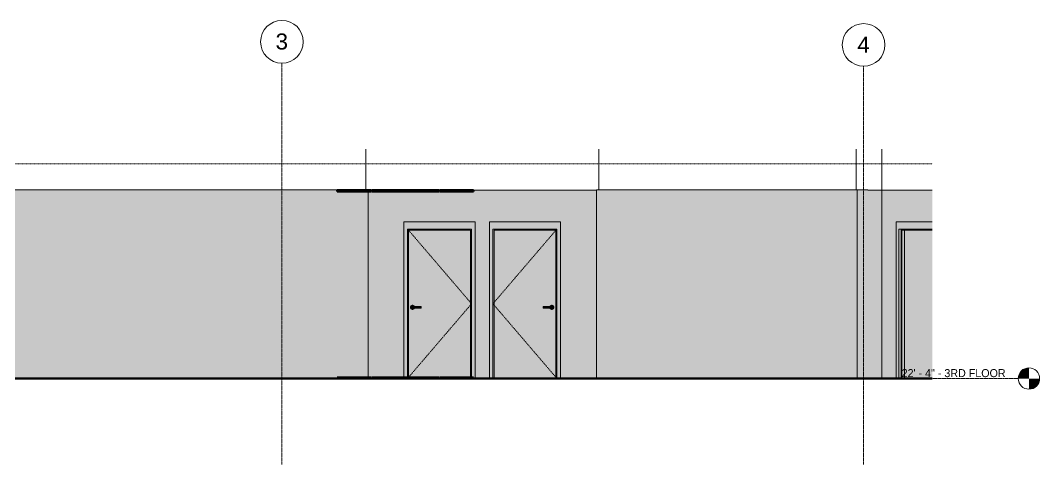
# Model space of a CAD drawing. Header units: inches. Extents: x 10303 to 15970, y 220 to 469.
# Drawn here: x 15397 to 15970, y 220 to 469 of the extents above; entities that cross this region are included whole.
import ezdxf

# ---------------------------------------------------------------- set-up
doc = ezdxf.new("R2010")
doc.units = ezdxf.units.IN
doc.header["$MEASUREMENT"] = 0
for name, pattern in [('Aligning Line 1_8_', [0.25, 0.125, -0.125]), ('Dash 1_16_', [0.125, 0.0625, -0.0625]), ('Grid Line 1_2_', [0.875, 0.5, -0.125, 0.125, -0.125])]:
    doc.linetypes.add(name, pattern=pattern)
for name, color, linetype, lineweight in [('0-2', 254, 'Continuous', 5), ('0-3', 165, 'Continuous', 5), ('0-6', 90, 'Continuous', 5), ('A-CLNG', 13, 'Continuous', 18), ('A-CLNG-1', 13, 'Continuous', 60), ('A-DOOR', 31, 'Continuous', 18), ('A-DOOR-1', 31, 'Dash 1_16_', 9), ('A-DOOR-2', 31, 'Continuous', 9), ('A-DOOR-FRAM', 31, 'Continuous', 9), ('A-DOOR-FRAM-1', 31, 'Continuous', 18), ('A-FLOR', 192, 'Continuous', 18), ('A-FLOR-1', 250, 'Continuous', 60), ('A-FLOR-2', 192, 'Continuous', 60), ('A-FLOR-LEVL', 51, 'Continuous', 9), ('A-FLOR-LEVL-1', 51, 'Grid Line 1_2_', 9), ('A-FLOR-LEVL-2', 9, 'Continuous', 9), ('A-FLOR-LEVL-3', 147, 'Continuous', 9), ('A-ROOF-1', 7, 'Continuous', 18), ('G-ANNO-SYMB-1', 9, 'Aligning Line 1_8_', 9), ('I-WALL', 2, 'Continuous', 18), ('I-WALL-1', 2, 'Continuous', 5), ('S-GRID-1', 1, 'Grid Line 1_2_', 9), ('S-GRID-IDEN', 1, 'Continuous', 9), ('S-GRID-IDEN-1', 147, 'Continuous', 9)]:
    doc.layers.add(name, color=color, linetype=linetype, lineweight=lineweight)
doc.styles.add('Arial', font='arial.ttf', dxfattribs={"height": 9})
doc.styles.add('Century Gothic', font='ufonts.com_century-gothic.ttf', dxfattribs={"height": 4.5})

# ---------------------------------------------------------------- blocks, each defined once
blk = doc.blocks.new('Level - Level Head - Circle-V19-Elevation 14 - c')
at = {"layer": 'A-FLOR-LEVL'}
h = blk.add_hatch(color=256, dxfattribs=at)
edge = h.paths.add_edge_path(flags=0)
edge.add_line((-2407.41, 268), (-2413.41, 268))
edge.add_arc((-2407.41, 268), 6, 90, 180, ccw=False)
edge.add_line((-2407.41, 274), (-2407.41, 268))
h = blk.add_hatch(color=256, dxfattribs=at)
edge = h.paths.add_edge_path(flags=0)
edge.add_line((-2407.41, 262), (-2407.41, 268))
edge.add_line((-2407.41, 268), (-2401.41, 268))
edge.add_arc((-2407.41, 268), 6, 270, 360, ccw=False)
at = {"layer": 'A-FLOR-LEVL-2'}
blk.add_circle((-2407.41, 268), 6, dxfattribs=at)
blk = doc.blocks.new('CTR - 2nd Phase_rvt-4-Elevation 14 - c')
at = {"layer": 'A-FLOR-LEVL-1'}
blk.add_line((-3547.3, 268), (-2413.41, 268), dxfattribs=at)
at = {"layer": 'G-ANNO-SYMB-1'}
blk.add_line((-2461.74, 388.59), (-3498.95, 388.59), dxfattribs=at)
at = {"layer": '0-2'}
blk.add_blockref('Level - Level Head - Circle-V19-Elevation 14 - c', (0, 0), dxfattribs=at)
at = {"layer": 'A-FLOR-LEVL', "insert": (-2478.97, 273.28), "char_height": 4.5, "width": 72.5685, "attachment_point": 1, "style": 'Century Gothic'}
blk.add_mtext('22\' - 4" - 3RD FLOOR', dxfattribs=at)
blk = doc.blocks.new('Level - Level Head - Circle-V20-Elevation 14 - c')
at = {"layer": 'A-FLOR-LEVL'}
h = blk.add_hatch(color=256, dxfattribs=at)
edge = h.paths.add_edge_path(flags=0)
edge.add_line((-2407.41, 268), (-2413.41, 268))
edge.add_arc((-2407.41, 268), 6, 90, 180, ccw=False)
edge.add_line((-2407.41, 274), (-2407.41, 268))
h = blk.add_hatch(color=256, dxfattribs=at)
edge = h.paths.add_edge_path(flags=0)
edge.add_line((-2407.41, 262), (-2407.41, 268))
edge.add_line((-2407.41, 268), (-2401.41, 268))
edge.add_arc((-2407.41, 268), 6, 270, 360, ccw=False)
at = {"layer": 'A-FLOR-LEVL-3'}
blk.add_circle((-2407.41, 268), 6, dxfattribs=at)
blk = doc.blocks.new('CTR - 1st Phase - Unit Layouts_rvt-4-Elevation 14 - c')
at = {"layer": 'A-FLOR-LEVL-1'}
blk.add_line((-3547.3, 268), (-2413.41, 268), dxfattribs=at)
at = {"layer": '0-3'}
blk.add_blockref('Level - Level Head - Circle-V20-Elevation 14 - c', (0, 0), dxfattribs=at)
at = {"layer": 'A-FLOR-LEVL', "insert": (-2478.97, 273.28), "char_height": 4.5, "width": 72.5685, "attachment_point": 1, "style": 'Century Gothic'}
blk.add_mtext('22\' - 4" - 3RD FLOOR', dxfattribs=at)
blk = doc.blocks.new('Grid - Grid Head - Circle-50561-Elevation 14 - c')
at = {"layer": 'S-GRID-IDEN-1'}
for start, end in [(0, 180), (180, 360)]:
    blk.add_arc((-3481.32, 457.22), 12, start, end, dxfattribs=at)
blk = doc.blocks.new('CTR - 1st Phase - Shell_rvt-4-Elevation 14 - c')
at = {"layer": 'A-FLOR-1'}
blk.add_line((-2461.74, 268), (-3498.95, 268), dxfattribs=at)
at = {"layer": 'A-FLOR-LEVL-1'}
blk.add_line((-3547.3, 268), (-2413.41, 268), dxfattribs=at)
at = {"layer": 'A-ROOF-1'}
for p, q in [((-2780.17, 374), (-2780.17, 396.87)), ((-2649.27, 374), (-2649.27, 396.87)), ((-2504.49, 374), (-2504.49, 396.87)), ((-2490.13, 373.87), (-2490.13, 396.87))]:
    blk.add_line(p, q, dxfattribs=at)
at = {"layer": 'S-GRID-1'}
for p, q in [((-2827.32, 219.62), (-2827.32, 445.22)), ((-2500.32, 219.62), (-2500.32, 443.44))]:
    blk.add_line(p, q, dxfattribs=at)
at = {"layer": '0-3'}
for name, p in [('Grid - Grid Head - Circle-50561-Elevation 14 - c', (654, 0)), ('Grid - Grid Head - Circle-50561-Elevation 14 - c', (981, -1.79)), ('Level - Level Head - Circle-V20-Elevation 14 - c', (0, 0))]:
    blk.add_blockref(name, p, dxfattribs=at)
at = {"layer": 'A-FLOR-LEVL', "insert": (-2478.97, 273.28), "char_height": 4.5, "width": 72.5685, "attachment_point": 1, "style": 'Century Gothic'}
blk.add_mtext('22\' - 4" - 3RD FLOOR', dxfattribs=at)
at = {"layer": 'S-GRID-IDEN', "char_height": 9, "width": 8.484, "attachment_point": 1, "style": 'Arial'}
for s, insert in [('3', (-2830.89, 461.87)), ('4', (-2503.89, 460.08))]:
    blk.add_mtext(s, dxfattribs=dict(at, insert=insert))
blk = doc.blocks.new('CTR - 1st Phase -Stairs _ Elevators_rvt-4-Elevation 14 - c')
at = {"layer": 'A-FLOR-LEVL-1'}
blk.add_line((-3547.3, 268), (-2413.41, 268), dxfattribs=at)
at = {"layer": '0-3'}
blk.add_blockref('Level - Level Head - Circle-V20-Elevation 14 - c', (0, 0), dxfattribs=at)
at = {"layer": 'A-FLOR-LEVL', "insert": (-2478.97, 273.28), "char_height": 4.5, "width": 72.5685, "attachment_point": 1, "style": 'Century Gothic'}
blk.add_mtext('22\' - 4" - 3RD FLOOR', dxfattribs=at)
blk = doc.blocks.new('HOLLOW METAL - UNIT DOOR-1758958-Elevation 14 - c')
at = {"layer": 'A-DOOR'}
h = blk.add_hatch(color=256, dxfattribs=at)
h.paths.add_polyline_path([(-2688.63, 268), (-2673.35, 268), (-2673.35, 351.37), (-2708.1, 351.37), (-2708.1, 268)], flags=0)
h.paths.add_polyline_path([(-2675.58, 306.82), (-2675.88, 306.86), (-2676.17, 306.98), (-2676.41, 307.16), (-2676.6, 307.41), (-2676.68, 307.61), (-2680.4, 307.62), (-2680.4, 308.39), (-2676.68, 308.39), (-2676.6, 308.59), (-2676.41, 308.84), (-2676.17, 309.02), (-2675.88, 309.14), (-2675.58, 309.18), (-2675.27, 309.14), (-2674.99, 309.02), (-2674.74, 308.84), (-2674.56, 308.59), (-2674.43, 308.27), (-2674.4, 308), (-2674.45, 307.66), (-2674.56, 307.41), (-2674.74, 307.16), (-2674.99, 306.98), (-2675.27, 306.86), (-2675.47, 306.83)], flags=0)
for points in [[(-2677.49, 308), (-2676.27, 308), (-2676.27, 308.39), (-2680.4, 308.38), (-2680.4, 308), (-2678.5, 308)], [(-2676.75, 307.61), (-2676.27, 307.62), (-2676.27, 308), (-2680.4, 308), (-2680.4, 307.61), (-2676.76, 307.61)], [(-2675.58, 306.82), (-2675.27, 306.86), (-2674.99, 306.98), (-2674.74, 307.16), (-2674.56, 307.41), (-2674.44, 307.69), (-2674.4, 308), (-2674.45, 308.34), (-2674.56, 308.59), (-2674.74, 308.84), (-2674.99, 309.02), (-2675.27, 309.14), (-2675.58, 309.18), (-2675.88, 309.14), (-2676.17, 309.02), (-2676.41, 308.84), (-2676.6, 308.59), (-2676.67, 308.39), (-2675.66, 308.38), (-2675.68, 308.39), (-2675.52, 308.36), (-2675.47, 308.33), (-2675.37, 308.25), (-2675.31, 308.13), (-2675.3, 308.1), (-2675.28, 308), (-2675.33, 307.83), (-2675.38, 307.75), (-2675.47, 307.67), (-2675.52, 307.64), (-2675.62, 307.61), (-2675.78, 307.61), (-2675.85, 307.62), (-2676.68, 307.61), (-2676.6, 307.41), (-2676.41, 307.16), (-2676.17, 306.98), (-2675.88, 306.86)], [(-2675.37, 308), (-2675.28, 308), (-2675.31, 308.14), (-2675.38, 308.25), (-2675.47, 308.33), (-2675.52, 308.36), (-2675.59, 308.38), (-2675.77, 308.38), (-2675.9, 308.38), (-2676.27, 308.38), (-2676.27, 308), (-2675.4, 308)]]:
    blk.add_hatch(color=256, dxfattribs=at).paths.add_polyline_path(points, flags=0)
h = blk.add_hatch(color=256, dxfattribs=at)
h.paths.add_polyline_path([(-2675.4, 307.72), (-2675.31, 307.88), (-2675.3, 307.9), (-2675.3, 308), (-2675.33, 308), (-2675.39, 307.75)], flags=0)
h.paths.add_polyline_path([(-2675.68, 307.61), (-2675.51, 307.65), (-2675.42, 307.71), (-2675.4, 307.75), (-2675.33, 308), (-2676.27, 308), (-2676.27, 307.61), (-2676.23, 307.62), (-2675.71, 307.61)], flags=0)
at = {"layer": 'A-DOOR-FRAM-1'}
for points in [[(-2710.72, 268), (-2708.72, 268), (-2708.72, 352), (-2672.72, 352), (-2672.72, 268), (-2670.72, 268), (-2670.72, 356), (-2710.72, 356), (-2710.72, 332.43)], [(-2708.72, 268), (-2708.1, 268), (-2708.1, 351.37), (-2673.35, 351.37), (-2673.35, 268), (-2672.72, 268), (-2672.72, 352), (-2708.72, 352), (-2708.72, 332.43)]]:
    blk.add_hatch(color=256, dxfattribs=at).paths.add_polyline_path(points, flags=0)
at = {"layer": 'A-DOOR-1'}
for p, q in [((-2672.72, 352), (-2708.72, 310)), ((-2708.72, 310), (-2672.72, 268))]:
    blk.add_line(p, q, dxfattribs=at)
at = {"layer": 'A-DOOR-2'}
for p, q in [((-2676.27, 308.39), (-2680.4, 308.39)), ((-2680.4, 308), (-2680.4, 308.39)), ((-2680.4, 307.61), (-2680.4, 308)), ((-2680.4, 307.61), (-2676.27, 307.61))]:
    blk.add_line(p, q, dxfattribs=at)
at = {"layer": 'A-DOOR-2', "flags": 128}
for points in [[(-2675.68, 308.39), (-2675.83, 308.39), (-2676.22, 308.39), (-2676.27, 308.39)], [(-2676.27, 307.61), (-2675.87, 307.61), (-2675.68, 307.61), (-2675.68, 307.61)]]:
    blk.add_lwpolyline(points, dxfattribs=at)
at = {"layer": 'A-DOOR-2'}
for start, end in [(0, 160.3657), (199.5633, 0)]:
    blk.add_arc((-2675.58, 308), 1.18, start, end, dxfattribs=at)
at = {"layer": 'A-DOOR-FRAM'}
for p, q in [((-2710.72, 268), (-2710.72, 356)), ((-2670.72, 356), (-2710.72, 356)), ((-2670.72, 268), (-2670.72, 356)), ((-2708.72, 268), (-2708.72, 352)), ((-2708.72, 352), (-2672.72, 352)), ((-2708.1, 268), (-2708.1, 351.37)), ((-2708.1, 351.37), (-2673.35, 351.37)), ((-2673.35, 351.37), (-2673.35, 268)), ((-2672.72, 352), (-2672.72, 268))]:
    blk.add_line(p, q, dxfattribs=at)
blk = doc.blocks.new('HOLLOW METAL - UNIT DOOR-1759144-Elevation 14 - c')
at = {"layer": 'A-DOOR'}
h = blk.add_hatch(color=256, dxfattribs=at)
h.paths.add_polyline_path([(-2738.63, 268), (-2738.63, 268.5), (-2721.35, 268.5), (-2721.35, 351.38), (-2756.1, 351.38), (-2756.1, 268.5), (-2738.88, 268.5), (-2738.88, 268)], flags=0)
h.paths.add_polyline_path([(-2753.87, 306.82), (-2754.17, 306.86), (-2754.47, 306.99), (-2754.7, 307.16), (-2754.89, 307.41), (-2755.01, 307.69), (-2755.05, 308), (-2755.01, 308.31), (-2754.89, 308.59), (-2754.7, 308.84), (-2754.46, 309.02), (-2754.17, 309.14), (-2753.87, 309.18), (-2753.56, 309.14), (-2753.28, 309.02), (-2753.03, 308.84), (-2752.85, 308.59), (-2752.76, 308.39), (-2749.05, 308.38), (-2749.05, 307.61), (-2752.76, 307.61), (-2752.85, 307.41), (-2753.03, 307.16), (-2753.28, 306.98), (-2753.56, 306.86)], flags=0)
h = blk.add_hatch(color=256, dxfattribs=at)
h.paths.add_polyline_path([(-2754.05, 307.72), (-2754.14, 307.88), (-2754.15, 307.9), (-2754.16, 308), (-2754.13, 308.14), (-2754.07, 308.25), (-2754.06, 308.25), (-2754.11, 307.99), (-2754.06, 307.75)], flags=0)
h.paths.add_polyline_path([(-2753.87, 306.82), (-2753.56, 306.86), (-2753.28, 306.98), (-2753.03, 307.16), (-2752.85, 307.41), (-2752.76, 307.61), (-2753.88, 307.62), (-2754.03, 307.71), (-2754.05, 307.75), (-2754.11, 308.01), (-2754.03, 308.29), (-2753.93, 308.36), (-2753.86, 308.38), (-2753.68, 308.38), (-2753.58, 308.38), (-2752.76, 308.39), (-2752.85, 308.59), (-2753.03, 308.84), (-2753.28, 309.02), (-2753.56, 309.14), (-2753.87, 309.18), (-2754.17, 309.14), (-2754.47, 309.01), (-2754.7, 308.84), (-2754.89, 308.59), (-2755.01, 308.27), (-2755.05, 308), (-2755.01, 307.69), (-2754.89, 307.41), (-2754.7, 307.16), (-2754.46, 306.98), (-2754.17, 306.86)], flags=0)
for points in [[(-2753.77, 307.61), (-2753.52, 307.62), (-2753.18, 307.62), (-2753.18, 308), (-2754.16, 308), (-2754.12, 307.83), (-2754.07, 307.75), (-2754.02, 307.7), (-2753.92, 307.64), (-2753.84, 307.62), (-2753.77, 307.61)], [(-2753.18, 308), (-2749.05, 308), (-2749.05, 308.39), (-2753.18, 308.38), (-2753.18, 308.06)], [(-2752.52, 307.61), (-2749.05, 307.62), (-2749.05, 308), (-2753.18, 308), (-2753.18, 307.61), (-2752.69, 307.61)]]:
    blk.add_hatch(color=256, dxfattribs=at).paths.add_polyline_path(points, flags=0)
h = blk.add_hatch(color=256, dxfattribs=at)
h.paths.add_polyline_path([(-2754.05, 308.28), (-2754.14, 308.13), (-2754.15, 308.1), (-2754.15, 308), (-2754.11, 308), (-2754.05, 308.27)], flags=0)
h.paths.add_polyline_path([(-2753.52, 308), (-2753.18, 308), (-2753.18, 308.39), (-2753.21, 308.38), (-2753.79, 308.38), (-2753.77, 308.39), (-2753.94, 308.35), (-2754.03, 308.29), (-2754.05, 308.25), (-2754.11, 308), (-2753.56, 308)], flags=0)
at = {"layer": 'A-DOOR-FRAM-1'}
for points in [[(-2719.68, 268), (-2718.72, 268), (-2718.72, 356), (-2758.72, 356), (-2758.71, 268.5), (-2756.72, 268.5), (-2756.72, 352), (-2720.72, 352), (-2720.72, 268.5), (-2719.68, 268.5)], [(-2756.1, 268.5), (-2756.1, 351.38), (-2721.35, 351.38), (-2721.35, 268.5), (-2720.72, 268.5), (-2720.72, 352), (-2756.72, 352), (-2756.72, 268.5)]]:
    blk.add_hatch(color=256, dxfattribs=at).paths.add_polyline_path(points, flags=0)
at = {"layer": 'A-DOOR-1'}
for p, q in [((-2756.72, 352), (-2720.72, 310)), ((-2720.72, 310), (-2756.3, 268.5))]:
    blk.add_line(p, q, dxfattribs=at)
at = {"layer": 'A-DOOR-2'}
for p, q in [((-2749.05, 308.39), (-2753.18, 308.39)), ((-2753.18, 307.61), (-2749.05, 307.61)), ((-2749.05, 308.39), (-2749.05, 308)), ((-2749.05, 308), (-2749.05, 307.61))]:
    blk.add_line(p, q, dxfattribs=at)
at = {"layer": 'A-DOOR-2', "flags": 128}
for points in [[(-2753.18, 308.39), (-2753.58, 308.39), (-2753.77, 308.39), (-2753.77, 308.39)], [(-2753.77, 307.61), (-2753.62, 307.61), (-2753.23, 307.61), (-2753.18, 307.61)]]:
    blk.add_lwpolyline(points, dxfattribs=at)
at = {"layer": 'A-DOOR-2'}
for start, end in [(19.6343, 180), (180, 340.4367)]:
    blk.add_arc((-2753.87, 308), 1.18, start, end, dxfattribs=at)
at = {"layer": 'A-DOOR-FRAM'}
for p, q in [((-2718.72, 356), (-2758.72, 356)), ((-2758.72, 356), (-2758.72, 268.5)), ((-2718.72, 356), (-2718.72, 268)), ((-2756.72, 352), (-2720.72, 352)), ((-2756.72, 268.5), (-2756.72, 352)), ((-2756.1, 351.38), (-2721.35, 351.38)), ((-2756.1, 268.5), (-2756.1, 351.38)), ((-2721.35, 351.38), (-2721.35, 268.5)), ((-2720.72, 352), (-2720.72, 268.5))]:
    blk.add_line(p, q, dxfattribs=at)
blk = doc.blocks.new('HOLLOW METAL - UNIT DOOR-V11-Elevation 14 - c')
at = {"layer": 'A-DOOR'}
blk.add_hatch(color=256, dxfattribs=at).paths.add_polyline_path([(-2461.74, 268), (-2461.74, 351.38), (-2477.44, 351.38), (-2477.44, 268)], flags=0)
at = {"layer": 'A-DOOR-FRAM-1'}
for points in [[(-2481.46, 268), (-2480.58, 268), (-2480.58, 352), (-2461.74, 352), (-2461.74, 356), (-2481.99, 356), (-2481.99, 268)], [(-2479.21, 268), (-2479.21, 352), (-2480.58, 352), (-2480.58, 268)], [(-2478.77, 268), (-2478.77, 351.38), (-2461.74, 351.38), (-2461.74, 352), (-2479.21, 352), (-2479.21, 268)], [(-2477.88, 268), (-2477.44, 268), (-2477.44, 351.38), (-2478.77, 351.38), (-2478.77, 268)]]:
    blk.add_hatch(color=256, dxfattribs=at).paths.add_polyline_path(points, flags=0)
at = {"layer": 'A-DOOR-FRAM'}
for p, q in [((-2481.99, 268), (-2481.99, 356)), ((-2461.74, 356), (-2481.99, 356)), ((-2480.58, 268), (-2480.58, 352)), ((-2480.58, 352), (-2461.74, 352)), ((-2479.21, 268), (-2479.21, 352)), ((-2478.77, 268), (-2478.77, 351.38)), ((-2478.77, 351.38), (-2461.74, 351.38)), ((-2477.44, 268), (-2477.44, 351.38))]:
    blk.add_line(p, q, dxfattribs=at)
blk = doc.blocks.new('Level - Level Head - Circle-50818-Elevation 14 - c')
at = {"layer": 'A-FLOR-LEVL'}
h = blk.add_hatch(color=256, dxfattribs=at)
edge = h.paths.add_edge_path(flags=0)
edge.add_line((-2407.41, 268), (-2413.41, 268))
edge.add_arc((-2407.41, 268), 6, 90, 180, ccw=False)
edge.add_line((-2407.41, 274), (-2407.41, 268))
h = blk.add_hatch(color=256, dxfattribs=at)
edge = h.paths.add_edge_path(flags=0)
edge.add_line((-2407.41, 262), (-2407.41, 268))
edge.add_line((-2407.41, 268), (-2401.41, 268))
edge.add_arc((-2407.41, 268), 6, 270, 360, ccw=False)
blk.add_circle((-2407.41, 268), 6, dxfattribs=at)

msp = doc.modelspace()

# ---------------------------------------------------------------- hatches: boundary and pattern name
at = {"layer": 'A-CLNG'}
h = msp.add_hatch(color=256, dxfattribs=at)
h.paths.add_polyline_path([(15574.97, 373.07), (15593.92, 373.07), (15593.92, 373.82), (15574.97, 373.82), (15574.97, 373.37)], flags=0)
h.paths.add_polyline_path([(15595.33, 373.07), (15632.32, 373.07), (15632.32, 373.82), (15594.17, 373.82), (15594.17, 373.07), (15594.97, 373.07)], flags=0)
h.paths.add_polyline_path([(15650.15, 373.07), (15651.52, 373.07), (15651.52, 373.82), (15632.57, 373.82), (15632.57, 373.07), (15633.95, 373.07)], flags=0)
at = {"layer": 'A-FLOR'}
h = msp.add_hatch(color=256, dxfattribs=at)
h.paths.add_polyline_path([(15651.52, 268), (15651.52, 268.5), (15632.57, 268.5), (15632.57, 268), (15650.48, 268)], flags=0)
h.paths.add_polyline_path([(15632.32, 268), (15632.32, 268.5), (15594.17, 268.5), (15594.17, 268), (15617.74, 268)], flags=0)
h.paths.add_polyline_path([(15585.33, 268), (15593.92, 268), (15593.92, 268.5), (15574.97, 268.5), (15574.97, 268)], flags=0)
at = {"layer": 'I-WALL'}
for points in [[(15363.29, 268), (15574.97, 268), (15574.97, 268.5), (15592.28, 268.5), (15592.28, 373.07), (15574.97, 373.07), (15574.97, 373.82), (15592.28, 373.82), (15592.28, 374), (15352.28, 374), (15352.28, 373.87), (15363.29, 373.87), (15363.29, 268.5)], [(15779.81, 268), (15867.23, 268), (15867.23, 374), (15720.68, 374), (15720.68, 268)], [(15873.23, 268), (15881.08, 268), (15881.08, 373.87), (15873.23, 373.87), (15873.23, 332.43)]]:
    msp.add_hatch(color=256, dxfattribs=at).paths.add_polyline_path(points, flags=0)
h = msp.add_hatch(color=256, dxfattribs=at)
h.paths.add_polyline_path([(15660.48, 268), (15660.48, 356), (15700.48, 356), (15700.48, 268), (15720.68, 268), (15720.68, 373.87), (15592.28, 373.87), (15592.28, 373.82), (15593.92, 373.82), (15593.92, 373.07), (15592.28, 373.07), (15592.28, 268.5), (15593.92, 268.5), (15593.92, 268), (15594.17, 268), (15594.17, 268.5), (15612.48, 268.5), (15612.48, 356), (15652.48, 356), (15652.48, 268)], flags=0)
h.paths.add_polyline_path([(15617.74, 373.07), (15594.17, 373.07), (15594.17, 373.82), (15632.32, 373.82), (15632.32, 373.07)], flags=0)
h.paths.add_polyline_path([(15632.57, 373.07), (15632.57, 373.82), (15651.52, 373.82), (15651.52, 373.07), (15633.95, 373.07)], flags=0)
at = {"layer": 'I-WALL-1'}
for points in [[(15867.23, 268), (15873.23, 268), (15873.23, 374), (15867.23, 374), (15867.23, 332.43)], [(15881.08, 268), (15889.21, 268), (15889.21, 356), (15909.46, 356), (15909.46, 373.87), (15881.08, 373.87), (15881.08, 296.93)]]:
    msp.add_hatch(color=256, dxfattribs=at).paths.add_polyline_path(points, flags=0)

# ---------------------------------------------------------------- linework, layer by layer
at = {"layer": 'A-CLNG-1'}
for p, q in [((15593.92, 373.82), (15574.97, 373.82)), ((15574.97, 373.82), (15574.97, 373.07)), ((15574.97, 373.07), (15593.92, 373.07)), ((15593.92, 373.07), (15593.92, 373.82)), ((15632.32, 373.82), (15594.17, 373.82)), ((15594.17, 373.82), (15594.17, 373.07)), ((15594.17, 373.07), (15632.32, 373.07)), ((15632.32, 373.07), (15632.32, 373.82)), ((15651.52, 373.82), (15632.57, 373.82)), ((15632.57, 373.82), (15632.57, 373.07)), ((15632.57, 373.07), (15651.52, 373.07)), ((15651.52, 373.07), (15651.52, 373.82))]:
    msp.add_line(p, q, dxfattribs=at)
at = {"layer": 'A-FLOR-2'}
for p, q in [((15593.92, 268.5), (15574.97, 268.5)), ((15574.97, 268.5), (15574.97, 268)), ((15593.92, 268), (15593.92, 268.5)), ((15632.32, 268.5), (15594.17, 268.5)), ((15594.17, 268.5), (15594.17, 268)), ((15632.32, 268), (15632.32, 268.5)), ((15651.52, 268.5), (15632.57, 268.5)), ((15632.57, 268.5), (15632.57, 268)), ((15651.52, 268), (15651.52, 268.5))]:
    msp.add_line(p, q, dxfattribs=at)
at = {"layer": 'A-FLOR-LEVL-1'}
msp.add_line((14823.9, 268), (15957.79, 268), dxfattribs=at)
at = {"layer": 'I-WALL'}
for p, q in [((15592.28, 374), (15352.28, 374)), ((15592.28, 373.82), (15592.28, 374)), ((15720.68, 373.87), (15592.28, 373.87)), ((15592.28, 268.5), (15592.28, 373.07)), ((15873.23, 374), (15720.68, 374)), ((15720.68, 374), (15720.68, 268)), ((15867.23, 268), (15867.23, 374)), ((15873.23, 374), (15873.23, 373.87)), ((15909.46, 373.87), (15873.23, 373.87)), ((15881.08, 268), (15881.08, 373.87))]:
    msp.add_line(p, q, dxfattribs=at)

# ---------------------------------------------------------------- block references
at = {"layer": '0-6'}
for name in ['CTR - 1st Phase - Shell_rvt-4-Elevation 14 - c', 'CTR - 2nd Phase_rvt-4-Elevation 14 - c', 'CTR - 1st Phase - Unit Layouts_rvt-4-Elevation 14 - c', 'CTR - 1st Phase -Stairs _ Elevators_rvt-4-Elevation 14 - c']:
    msp.add_blockref(name, (18371.2, 0), dxfattribs=at)
at = {"layer": 'A-DOOR'}
for name in ['HOLLOW METAL - UNIT DOOR-1759144-Elevation 14 - c', 'HOLLOW METAL - UNIT DOOR-1758958-Elevation 14 - c', 'HOLLOW METAL - UNIT DOOR-V11-Elevation 14 - c']:
    msp.add_blockref(name, (18371.2, 0), dxfattribs=at)
at = {"layer": 'A-FLOR-LEVL'}
msp.add_blockref('Level - Level Head - Circle-50818-Elevation 14 - c', (18371.2, 0), dxfattribs=at)

# ---------------------------------------------------------------- texts
at = {"layer": 'A-FLOR-LEVL', "insert": (15892.23, 273.28), "char_height": 4.5, "width": 72.5685, "attachment_point": 1, "style": 'Century Gothic'}
msp.add_mtext('22\' - 4" - 3RD FLOOR', dxfattribs=at)

doc.saveas('drawing.dxf')
